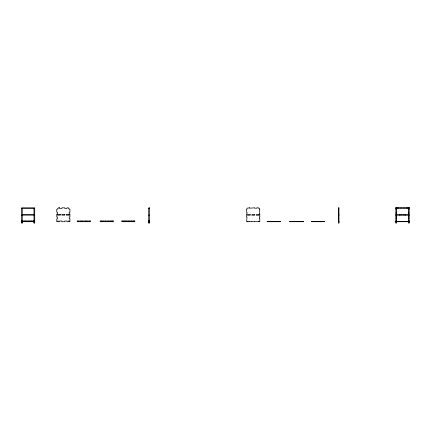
<?xml version="1.0" encoding="UTF-8"?>
<svg xmlns="http://www.w3.org/2000/svg" width="431" height="431" viewBox="0 0 431 431"><rect width="100%" height="100%" fill="white"/><g stroke="black" fill="none" stroke-linecap="round" stroke-linejoin="round"><path stroke-width="0.65" d="M338.561 208.184L338.928 208.184M21.55 208.55L34.717 208.55M148.695 208.55L149.428 208.55M338.561 209.283L338.928 209.283M395.917 209.283L396.283 209.283M408.717 209.283L409.084 209.283M338.561 212.208L338.928 212.208M395.917 212.208L396.283 212.208M408.717 212.208L409.084 212.208M338.561 214.035L338.928 214.035M395.917 214.035L396.283 214.035M408.717 214.035L409.084 214.035M22.283 214.401L33.984 214.401M338.561 214.767L338.928 214.767M395.917 214.767L409.084 214.767M21.55 215.134L34.717 215.134M148.695 215.134L149.428 215.134M338.561 215.134L338.928 215.134M395.917 215.134L409.084 215.134M338.561 215.5L338.928 215.5M395.917 215.5L396.283 215.5M408.717 215.5L409.084 215.5M338.561 216.965L338.928 216.965M395.917 216.965L396.283 216.965M408.717 216.965L409.084 216.965M338.561 218.792L338.928 218.792M395.917 218.792L396.283 218.792M408.717 218.792L409.084 218.792M21.55 220.548L22.283 220.548M33.984 220.548L34.717 220.548M148.695 220.548L149.428 220.548M338.561 220.548L338.928 220.548M395.917 220.548L396.283 220.548M408.717 220.548L409.084 220.548M22.283 220.984L33.984 220.984M338.561 221.351L338.928 221.351M395.917 221.351L409.084 221.351M21.55 221.426L22.283 221.426M33.984 221.426L34.717 221.426M148.695 221.426L149.428 221.426M338.561 221.426L338.928 221.426M395.917 221.426L396.283 221.426M408.717 221.426L409.084 221.426M22.283 221.717L33.984 221.717M338.561 221.717L338.928 221.717M395.917 221.717L409.084 221.717M21.55 222.304L22.283 222.304M33.984 222.304L34.717 222.304M148.695 222.304L149.428 222.304M338.561 222.304L338.928 222.304M395.917 222.304L396.283 222.304M408.717 222.304L409.084 222.304M21.55 222.45L22.283 222.45M33.984 222.45L34.717 222.45M148.695 222.45L149.428 222.45M338.561 222.45L338.928 222.45M395.917 222.45L396.283 222.45M408.717 222.45L409.084 222.45M409.084 207.817L409.084 223.183L408.717 223.183L408.717 207.817M408.351 214.767L408.351 215.134M408.351 221.351L408.351 221.717M407.624 207.817L407.624 208.184M407.624 221.351L407.624 221.717M406.158 207.817L406.158 208.184M406.158 221.351L406.158 221.717M405.426 214.767L405.426 215.134M405.426 221.351L405.426 221.717M403.966 207.817L403.966 208.184M403.966 214.767L403.966 215.134M403.966 221.351L403.966 221.717M401.035 207.817L401.035 208.184M401.035 214.767L401.035 215.134M401.035 221.351L401.035 221.717M399.575 214.767L399.575 215.134M399.575 221.351L399.575 221.717M398.842 207.817L398.842 208.184M398.842 221.351L398.842 221.717M397.382 207.817L397.382 208.184M397.382 221.351L397.382 221.717M396.649 214.767L396.649 215.134M396.649 221.351L396.649 221.717M396.283 207.817L396.283 223.183L395.917 223.183L395.917 207.817M324.295 221.351L324.295 221.717M323.934 221.351L323.934 221.717M323.202 221.351L323.202 221.717M321.736 221.351L321.736 221.717M321.003 221.351L321.003 221.717M319.543 221.351L319.543 221.717M316.618 221.351L316.618 221.717M315.153 221.351L315.153 221.717M314.42 221.351L314.42 221.717M312.96 221.351L312.96 221.717M312.227 221.351L312.227 221.717M311.861 221.351L311.861 221.717M303.214 221.351L303.214 221.717M302.848 221.351L302.848 221.717M301.748 221.351L301.748 221.717M300.288 221.351L300.288 221.717M298.096 221.351L298.096 221.717M295.165 221.351L295.165 221.717M292.972 221.351L292.972 221.717M291.507 221.351L291.507 221.717M290.413 221.351L290.413 221.717M290.047 221.351L290.047 221.717M279.924 221.351L279.924 221.717M276.632 221.351L276.632 221.717M275.167 221.351L275.167 221.717M272.241 221.351L272.241 221.717M270.776 221.351L270.776 221.717M267.484 221.351L267.484 221.717M134.063 220.984L134.063 221.717M133.335 220.984L133.335 221.717M131.87 220.984L131.87 221.717M131.137 220.984L131.137 221.717M129.677 220.984L129.677 221.717M128.212 220.984L128.212 221.717M126.752 220.984L126.752 221.717M125.286 220.984L125.286 221.717M124.554 220.984L124.554 221.717M123.094 220.984L123.094 221.717M122.361 220.984L122.361 221.717M112.615 220.984L112.615 221.717M111.882 220.984L111.882 221.717M110.422 220.984L110.422 221.717M108.224 220.984L108.224 221.717M105.299 220.984L105.299 221.717M103.106 220.984L103.106 221.717M101.641 220.984L101.641 221.717M100.913 220.984L100.913 221.717M89.691 220.984L89.691 221.717M86.766 220.984L86.766 221.717M85.3 220.984L85.3 221.717M82.375 220.984L82.375 221.717M80.909 220.984L80.909 221.717M77.984 220.984L77.984 221.717M33.984 208.55L33.984 223.183L34.717 223.183L34.717 207.817L21.55 207.817L21.55 223.183L22.283 223.183L22.283 208.55M33.257 220.984L33.257 221.717M31.792 220.984L31.792 221.717M31.059 220.984L31.059 221.717M29.599 220.984L29.599 221.717M28.134 220.984L28.134 221.717M26.674 220.984L26.674 221.717M25.208 220.984L25.208 221.717M24.475 220.984L24.475 221.717M23.015 220.984L23.015 221.717M59.693 207.817L58.233 207.817L58.233 208.55L57.501 208.55L57.501 209.283L56.768 209.283L56.768 212.208L57.501 212.208L57.501 214.035L56.768 214.035L56.768 216.965L57.501 216.965L57.501 218.792L56.768 218.792L56.768 221.717L57.501 221.717L57.501 220.984L58.233 220.984L58.233 221.717L59.693 221.717L59.693 220.984L61.892 220.984L61.892 221.717L64.817 221.717L64.817 220.984L67.01 220.984L67.01 221.717L68.475 221.717L68.475 220.984L69.208 220.984L69.208 221.717L69.935 221.717L69.935 218.792L69.208 218.792L69.208 216.965L69.935 216.965L69.935 214.035L69.208 214.035L69.208 212.208L69.935 212.208L69.935 209.283L69.208 209.283L69.208 208.55L68.475 208.55L68.475 207.817L67.01 207.817L67.01 208.55L64.817 208.55L64.817 207.817L61.892 207.817L61.892 208.55L59.693 208.55L59.693 207.817M149.428 207.817L148.695 207.817L148.695 223.183L149.428 223.183L149.428 207.817M249.56 207.817L247.001 208.184L247.001 209.283L246.634 209.283L246.634 212.208L247.001 212.208L247.001 214.035L246.634 214.035L246.634 216.965L247.001 216.965L246.634 221.717L247.367 221.717L247.367 221.351L248.1 221.351L248.1 221.717L249.56 221.717L249.56 221.351L251.758 221.351L251.758 221.717L254.683 221.717L254.683 221.351L258.341 221.717L258.341 221.351L259.074 221.351L259.074 221.717L259.801 221.717L259.801 218.792L259.44 218.792L259.44 216.965L259.801 216.965L259.801 214.035L259.44 214.035L259.801 209.283L259.44 209.283L259.44 208.184L258.341 208.184L258.341 207.817L256.876 207.817L256.876 208.184L254.683 208.184L254.683 207.817L249.56 208.184L249.56 207.817M338.928 207.817L338.561 207.817L338.561 223.183L338.928 223.183L338.928 207.817M409.45 207.817L395.55 207.817L395.55 208.184L409.45 208.184L409.45 207.817M60.426 214.401L57.501 214.401L57.501 215.134L60.426 215.134L60.426 214.401M64.817 214.401L61.892 214.401L61.892 215.134L64.817 215.134L64.817 214.401M69.208 214.401L66.277 214.401L66.277 215.134L69.208 215.134L69.208 214.401M250.292 214.767L247.367 214.767L247.367 215.134L250.292 215.134L250.292 214.767M254.683 214.767L251.758 214.767L251.758 215.134L254.683 215.134L254.683 214.767M259.074 214.767L256.149 214.767L256.149 215.134L259.074 215.134L259.074 214.767M90.418 220.984L77.251 220.984L77.251 221.717L90.418 221.717L90.418 220.984M113.348 220.984L100.181 220.984L100.181 221.717L113.348 221.717L113.348 220.984M134.795 220.984L121.628 220.984L121.628 221.717L134.795 221.717L134.795 220.984M280.29 221.351L267.118 221.351L267.118 221.717L280.29 221.717L280.29 221.351M303.58 221.351L289.68 221.351L289.68 221.717L303.58 221.717L303.58 221.351M324.662 221.351L311.494 221.351L311.494 221.717L324.662 221.717L324.662 221.351"/></g></svg>
